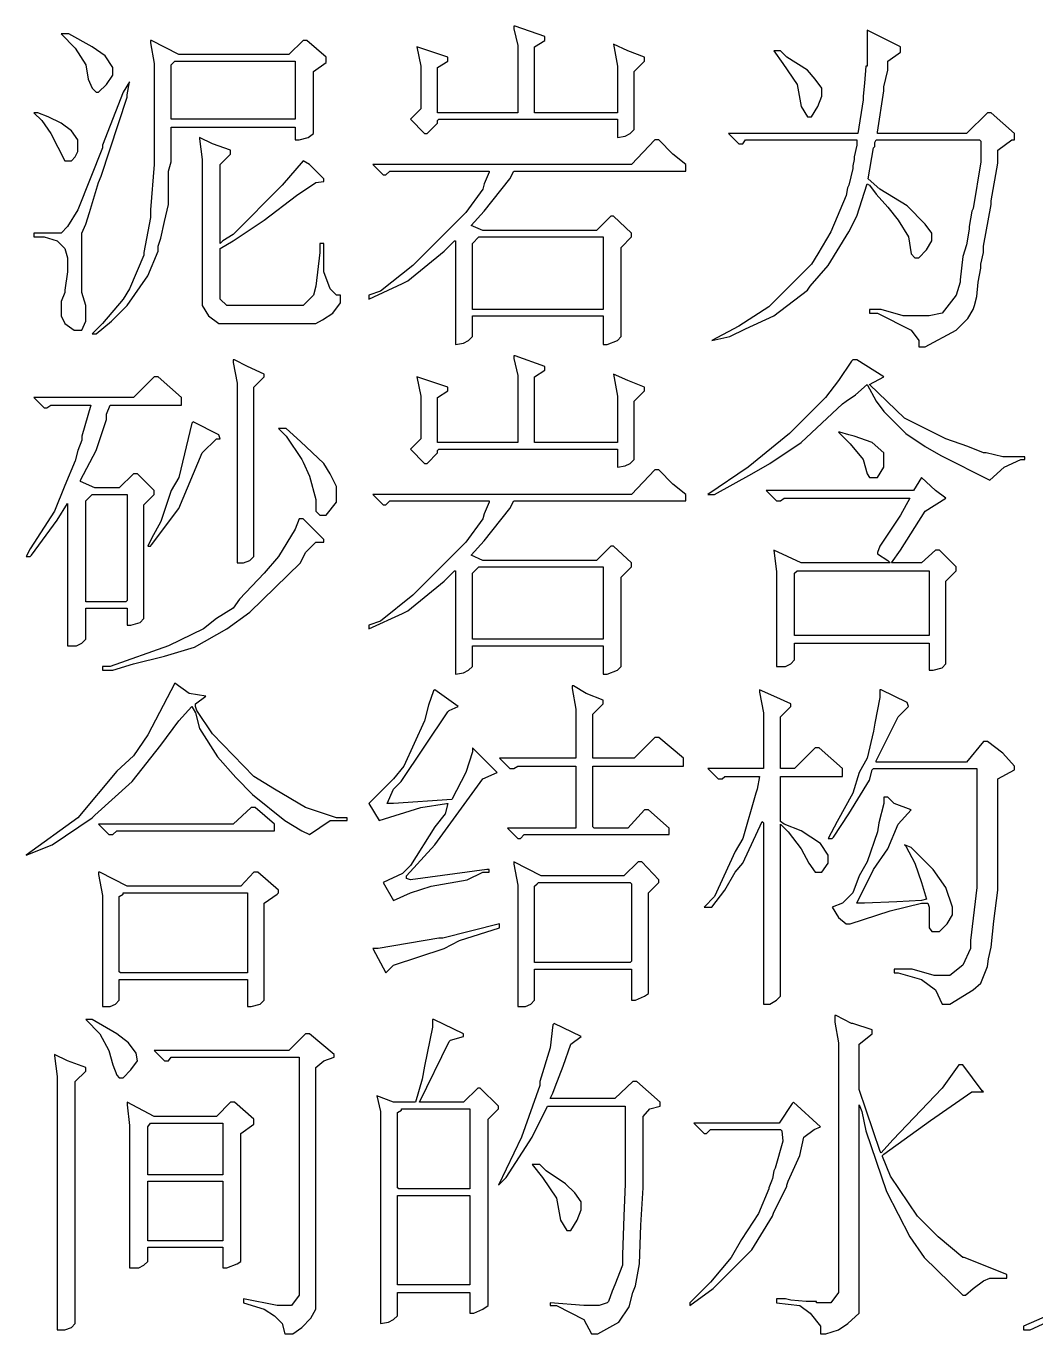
# Model space of a CAD drawing. Extents: x 94 to 452, y -72 to 1042.
# Drawn here: x 400.62 to 411.33, y 529.51 to 543.38 of the extents above; entities that cross this region are included whole.
import ezdxf

# ---------------------------------------------------------------- set-up
doc = ezdxf.new("R2010")
doc.units = 0
doc.header["$MEASUREMENT"] = 0
doc.layers.add('TREE_LAYER', color=7, linetype='Continuous')

msp = doc.modelspace()

# ---------------------------------------------------------------- linework, layer by layer
at = {"layer": 'TREE_LAYER', "elevation": 1017}
for points in [[(401.070739, 543.299378), (400.988386, 543.299378), (401.139366, 543.148398), (401.24917, 542.969966), (401.276621, 542.818986), (401.317798, 542.722907), (401.358974, 542.681731), (401.386425, 542.681731), (401.468778, 542.764084), (401.537406, 542.860162), (401.537406, 542.942515), (401.455053, 543.066045), (401.317798, 543.162123), (401.070739, 543.299378), (401.070739, 543.299378)], [(405.805688, 543.381731), (405.791962, 543.381731), (405.791962, 543.35428), (405.833139, 543.175849), (405.833139, 542.462123), (405.819413, 542.462123), (404.995884, 542.462123), (404.982159, 542.462123), (404.982159, 542.942515), (405.091962, 543.011143), (405.091962, 543.011143), (405.091962, 543.052319), (404.762551, 543.162123), (404.803727, 542.956241), (404.803727, 542.5033), (404.693923, 542.393496), (404.844904, 542.242515), (404.872355, 542.242515), (404.982159, 542.352319), (404.982159, 542.37977), (404.995884, 542.393496), (406.890002, 542.393496), (406.890002, 542.37977), (406.890002, 542.201339), (406.972355, 542.215064), (407.027257, 542.242515), (407.068433, 542.283692), (407.068433, 542.901339), (407.178237, 543.011143), (407.178237, 543.052319), (406.999806, 543.120947), (406.848825, 543.189574), (406.890002, 542.956241), (406.890002, 542.462123), (406.890002, 542.462123), (406.01157, 542.462123), (406.01157, 542.462123), (406.01157, 543.162123), (406.121374, 543.230751), (406.121374, 543.230751), (406.121374, 543.271927), (405.805688, 543.381731), (405.805688, 543.381731)], [(409.538676, 543.340555), (409.538676, 543.340555), (409.538676, 542.956241), (409.524951, 542.956241), (409.511225, 542.777809), (409.4975, 542.640555), (409.4975, 542.599378), (409.442598, 542.242515), (408.070049, 542.242515), (408.179853, 542.132711), (408.221029, 542.132711), (408.24848, 542.173888), (409.428872, 542.173888), (409.428872, 542.160162), (409.428872, 542.160162), (409.428872, 542.118986), (409.401421, 541.995457), (409.401421, 541.968006), (409.387696, 541.899378), (409.387696, 541.871927), (409.346519, 541.693496), (409.332794, 541.666045), (409.319068, 541.583692), (409.154363, 541.199378), (409.017108, 540.966045), (408.94848, 540.856241), (408.495539, 540.4033), (408.179853, 540.197417), (407.891617, 540.046437), (408.083774, 540.087613), (408.24848, 540.169966), (408.550441, 540.307221), (408.907304, 540.581731), (408.934755, 540.622907), (409.126912, 540.842515), (409.346519, 541.199378), (409.428872, 541.364084), (409.538676, 541.707221), (409.566127, 541.693496), (409.634755, 541.597417), (409.758284, 541.460162), (409.868088, 541.322907), (409.977892, 541.144476), (410.005343, 540.966045), (410.046519, 540.924868), (410.087696, 540.924868), (410.170049, 541.007221), (410.224951, 541.1033), (410.224951, 541.185653), (410.156323, 541.281731), (409.964166, 541.473888), (409.675931, 541.652319), (409.552402, 541.762123), (409.607304, 542.091535), (409.621029, 542.10526), (409.621029, 542.146437), (409.634755, 542.173888), (410.732794, 542.173888), (410.746519, 542.160162), (410.746519, 541.940555), (410.664166, 541.446437), (410.650441, 541.418986), (410.62299, 541.25428), (410.62299, 541.226829), (410.595539, 541.062123), (410.554363, 540.938594), (410.540637, 540.815064), (410.526912, 540.691535), (410.526912, 540.664084), (410.485735, 540.526829), (410.334755, 540.334672), (410.1975, 540.307221), (410.170049, 540.307221), (409.92299, 540.307221), (409.689657, 540.375849), (409.566127, 540.375849), (409.566127, 540.334672), (409.64848, 540.334672), (410.005343, 540.156241), (410.087696, 540.046437), (410.087696, 539.977809), (410.156323, 539.977809), (410.485735, 540.156241), (410.609265, 540.27977), (410.664166, 540.375849), (410.677892, 540.417025), (410.705343, 540.513104), (410.719068, 540.664084), (410.746519, 540.815064), (410.746519, 540.856241), (410.77397, 540.97977), (410.77397, 541.048398), (410.856323, 541.487613), (410.856323, 541.52879), (410.924951, 541.926829), (410.924951, 542.064084), (411.075931, 542.173888), (411.103382, 542.173888), (411.103382, 542.242515), (410.856323, 542.462123), (410.815147, 542.462123), (410.595539, 542.242515), (409.64848, 542.242515), (409.64848, 542.256241), (409.717108, 542.695457), (409.717108, 542.736633), (409.758284, 542.915064), (409.758284, 543.011143), (409.895539, 543.107221), (409.895539, 543.120947), (409.895539, 543.162123), (409.538676, 543.340555), (409.538676, 543.340555)], [(401.94917, 543.230751), (401.935445, 543.230751), (401.935445, 543.2033), (401.976621, 542.983692), (401.976621, 541.913104), (401.935445, 541.432711), (401.935445, 541.350358), (401.866817, 540.97977), (401.866817, 540.952319), (401.715837, 540.595457), (401.647209, 540.485653), (401.427602, 540.224868), (401.317798, 540.115064), (401.358974, 540.115064), (401.52368, 540.252319), (401.688386, 540.417025), (401.907994, 540.732711), (402.017798, 540.993496), (402.017798, 541.048398), (402.045249, 541.130751), (402.086425, 541.309182), (402.127602, 541.487613), (402.127602, 541.844476), (402.155053, 541.940555), (402.155053, 542.311143), (402.168778, 542.311143), (403.4727, 542.311143), (403.4727, 542.311143), (403.4727, 542.173888), (403.513876, 542.173888), (403.609955, 542.201339), (403.664857, 542.242515), (403.664857, 542.901339), (403.802111, 542.997417), (403.802111, 543.011143), (403.802111, 543.052319), (403.596229, 543.230751), (403.555053, 543.230751), (403.404072, 543.07977), (402.237406, 543.07977), (401.94917, 543.230751), (401.94917, 543.230751)], [(402.196229, 543.011143), (402.196229, 543.011143), (403.4727, 543.011143), (403.4727, 543.011143), (403.4727, 542.393496), (403.4727, 542.393496), (402.168778, 542.393496), (402.155053, 542.393496), (402.155053, 542.969966), (402.196229, 543.011143), (402.196229, 543.011143)], [(408.619068, 543.120947), (408.550441, 543.120947), (408.646519, 542.983692), (408.7975, 542.764084), (408.838676, 542.530751), (408.907304, 542.420947), (408.94848, 542.420947), (409.017108, 542.530751), (409.058284, 542.640555), (409.058284, 542.722907), (408.989657, 542.818986), (408.907304, 542.915064), (408.687696, 543.052319), (408.619068, 543.120947), (408.619068, 543.120947)], [(401.715837, 542.791535), (401.647209, 542.681731), (401.427602, 542.118986), (401.427602, 542.091535), (401.166817, 541.432711), (401.057013, 541.25428), (400.988386, 541.185653), (400.700151, 541.185653), (400.700151, 541.144476), (400.809955, 541.144476), (400.947209, 541.1033), (401.029562, 541.020947), (401.057013, 540.924868), (401.057013, 540.773888), (401.029562, 540.581731), (401.029562, 540.55428), (400.988386, 540.458202), (400.988386, 540.307221), (401.029562, 540.224868), (401.125641, 540.156241), (401.207994, 540.156241), (401.24917, 540.252319), (401.24917, 540.417025), (401.207994, 540.55428), (401.207994, 541.185653), (401.24917, 541.281731), (401.290347, 541.40526), (401.386425, 541.720947), (401.413876, 541.789574), (401.688386, 542.626829), (401.688386, 542.65428), (401.715837, 542.791535), (401.715837, 542.791535)], [(400.741327, 542.462123), (400.700151, 542.462123), (400.782504, 542.37977), (400.878582, 542.242515), (401.029562, 541.95428), (401.09819, 541.95428), (401.139366, 541.995457), (401.166817, 542.050358), (401.166817, 542.173888), (401.09819, 542.269966), (400.988386, 542.352319), (400.851131, 542.420947), (400.741327, 542.462123), (400.741327, 542.462123)], [(402.457013, 542.201339), (402.457013, 542.201339), (402.457013, 542.187613), (402.484464, 541.968006), (402.484464, 540.417025), (402.553092, 540.307221), (402.662896, 540.224868), (403.692308, 540.224868), (403.760935, 540.266045), (403.870739, 540.334672), (403.953092, 540.444476), (403.953092, 540.526829), (403.911915, 540.526829), (403.843288, 540.595457), (403.77466, 540.773888), (403.77466, 541.075849), (403.733484, 541.075849), (403.733484, 540.97977), (403.692308, 540.622907), (403.664857, 540.526829), (403.555053, 540.417025), (402.745249, 540.417025), (402.676621, 540.485653), (402.676621, 541.020947), (402.813876, 541.1033), (403.143288, 541.322907), (403.486425, 541.583692), (403.692308, 541.720947), (403.77466, 541.734672), (403.77466, 541.762123), (403.62368, 541.913104), (403.555053, 541.95428), (403.335445, 541.693496), (402.813876, 541.171927), (402.704072, 541.1033), (402.676621, 541.075849), (402.676621, 541.089574), (402.676621, 541.913104), (402.786425, 542.022907), (402.786425, 542.064084), (402.594268, 542.132711), (402.457013, 542.201339), (402.457013, 542.201339)], [(407.329217, 542.173888), (407.288041, 542.173888), (407.040982, 541.913104), (404.295884, 541.913104), (404.405688, 541.8033), (404.433139, 541.8033), (404.474315, 541.844476), (405.531178, 541.844476), (405.531178, 541.830751), (405.476276, 541.707221), (405.462551, 541.652319), (405.284119, 541.40526), (404.721374, 540.842515), (404.378237, 540.568006), (404.254708, 540.526829), (404.254708, 540.485653), (404.61157, 540.650358), (404.666472, 540.677809), (405.050786, 540.993496), (405.16059, 541.1033), (405.174315, 541.1033), (405.174315, 540.00526), (405.256668, 540.018986), (405.31157, 540.046437), (405.352747, 540.087613), (405.352747, 540.293496), (405.352747, 540.307221), (406.739021, 540.307221), (406.739021, 540.293496), (406.739021, 540.00526), (406.780198, 540.00526), (406.890002, 540.046437), (406.931178, 540.087613), (406.931178, 541.034672), (407.040982, 541.144476), (407.040982, 541.185653), (406.848825, 541.364084), (406.821374, 541.364084), (406.670394, 541.213104), (405.462551, 541.213104), (405.339021, 541.268006), (405.476276, 541.418986), (405.750786, 541.762123), (405.791962, 541.844476), (407.617453, 541.844476), (407.617453, 541.913104), (407.480198, 542.022907), (407.329217, 542.173888), (407.329217, 542.173888)], [(405.421374, 541.144476), (405.421374, 541.144476), (406.739021, 541.144476), (406.739021, 541.144476), (406.739021, 540.375849), (406.739021, 540.375849), (405.352747, 540.375849), (405.352747, 540.375849), (405.352747, 541.075849), (405.421374, 541.144476), (405.421374, 541.144476)], [(402.827602, 539.840555), (402.813876, 539.840555), (402.813876, 539.813104), (402.855053, 539.593496), (402.855053, 537.685653), (402.92368, 537.685653), (402.992308, 537.713104), (403.033484, 537.75428), (403.033484, 539.552319), (403.143288, 539.662123), (403.143288, 539.689574), (402.964857, 539.771927), (402.827602, 539.840555), (402.827602, 539.840555)], [(405.805688, 539.881731), (405.791962, 539.881731), (405.791962, 539.85428), (405.833139, 539.675849), (405.833139, 538.962123), (405.819413, 538.962123), (404.995884, 538.962123), (404.982159, 538.962123), (404.982159, 539.442515), (405.091962, 539.511143), (405.091962, 539.511143), (405.091962, 539.552319), (404.762551, 539.662123), (404.803727, 539.456241), (404.803727, 539.0033), (404.693923, 538.893496), (404.844904, 538.742515), (404.872355, 538.742515), (404.982159, 538.852319), (404.982159, 538.87977), (404.995884, 538.893496), (406.890002, 538.893496), (406.890002, 538.87977), (406.890002, 538.701339), (406.972355, 538.715064), (407.027257, 538.742515), (407.068433, 538.783692), (407.068433, 539.401339), (407.178237, 539.511143), (407.178237, 539.552319), (406.999806, 539.620947), (406.848825, 539.689574), (406.890002, 539.456241), (406.890002, 538.962123), (406.890002, 538.962123), (406.01157, 538.962123), (406.01157, 538.962123), (406.01157, 539.662123), (406.121374, 539.730751), (406.121374, 539.730751), (406.121374, 539.771927), (405.805688, 539.881731), (405.805688, 539.881731)], [(409.428872, 539.840555), (409.387696, 539.840555), (409.37397, 539.826829), (409.236715, 539.620947), (409.099461, 539.442515), (408.715147, 539.058202), (408.275931, 538.701339), (407.850441, 538.413104), (407.919068, 538.413104), (408.317108, 538.632711), (408.509265, 538.742515), (408.838676, 538.962123), (409.277892, 539.373888), (409.319068, 539.401339), (409.415147, 539.469966), (409.538676, 539.57977), (409.634755, 539.401339), (409.717108, 539.291535), (409.950441, 539.058202), (410.156323, 538.920947), (410.321029, 538.824868), (410.842598, 538.564084), (410.993578, 538.701339), (411.17201, 538.783692), (411.213186, 538.783692), (411.213186, 538.811143), (410.979853, 538.811143), (410.801421, 538.852319), (410.77397, 538.852319), (410.609265, 538.920947), (410.375931, 539.0033), (409.936715, 539.222907), (409.566127, 539.57977), (409.717108, 539.662123), (409.428872, 539.840555), (409.428872, 539.840555)], [(402.017798, 539.662123), (401.976621, 539.662123), (401.757013, 539.442515), (400.700151, 539.442515), (400.809955, 539.332711), (400.837406, 539.332711), (400.878582, 539.360162), (401.304072, 539.360162), (401.304072, 539.360162), (401.207994, 539.030751), (401.207994, 538.989574), (401.166817, 538.87977), (401.139366, 538.769966), (401.029562, 538.509182), (400.919759, 538.234672), (400.658974, 537.836633), (400.617798, 537.75428), (400.617798, 537.75428), (400.658974, 537.75428), (400.6727, 537.768006), (400.947209, 538.138594), (401.057013, 538.317025), (401.057013, 538.317025), (401.057013, 536.807221), (401.153092, 536.807221), (401.207994, 536.834672), (401.24917, 536.875849), (401.24917, 537.20526), (401.24917, 537.20526), (401.67466, 537.20526), (401.688386, 537.20526), (401.688386, 537.026829), (401.729562, 537.026829), (401.825641, 537.05428), (401.866817, 537.095457), (401.866817, 538.3033), (401.976621, 538.413104), (401.976621, 538.45428), (401.79819, 538.632711), (401.757013, 538.632711), (401.606033, 538.481731), (401.345249, 538.481731), (401.194268, 538.550358), (401.194268, 538.564084), (401.358974, 538.87977), (401.468778, 539.209182), (401.468778, 539.264084), (401.509955, 539.360162), (402.264857, 539.360162), (402.264857, 539.442515), (402.017798, 539.662123), (402.017798, 539.662123)], [(402.388386, 539.181731), (402.37466, 539.168006), (402.237406, 538.591535), (402.155053, 538.45428), (402.045249, 538.124868), (401.94917, 537.946437), (401.907994, 537.864084), (401.935445, 537.864084), (401.94917, 537.877809), (402.237406, 538.262123), (402.484464, 538.852319), (402.635445, 539.0033), (402.676621, 539.0033), (402.662896, 539.044476), (402.388386, 539.181731), (402.388386, 539.181731)], [(403.376621, 539.113104), (403.294268, 539.113104), (403.376621, 539.030751), (403.541327, 538.783692), (403.555053, 538.756241), (403.62368, 538.60526), (403.692308, 538.358202), (403.692308, 538.234672), (403.733484, 538.193496), (403.802111, 538.193496), (403.911915, 538.330751), (403.911915, 538.495457), (403.843288, 538.632711), (403.77466, 538.742515), (403.527602, 538.975849), (403.376621, 539.113104), (403.376621, 539.113104)], [(409.250441, 539.071927), (409.236715, 539.071927), (409.360245, 538.948398), (409.4975, 538.783692), (409.538676, 538.632711), (409.566127, 538.591535), (409.64848, 538.591535), (409.717108, 538.701339), (409.717108, 538.852319), (409.593578, 538.962123), (409.401421, 539.030751), (409.346519, 539.044476), (409.250441, 539.071927), (409.250441, 539.071927)], [(407.329217, 538.673888), (407.288041, 538.673888), (407.040982, 538.413104), (404.295884, 538.413104), (404.405688, 538.3033), (404.433139, 538.3033), (404.474315, 538.344476), (405.531178, 538.344476), (405.531178, 538.330751), (405.476276, 538.207221), (405.462551, 538.152319), (405.284119, 537.90526), (404.721374, 537.342515), (404.378237, 537.068006), (404.254708, 537.026829), (404.254708, 536.985653), (404.61157, 537.150358), (404.666472, 537.177809), (405.050786, 537.493496), (405.16059, 537.6033), (405.174315, 537.6033), (405.174315, 536.50526), (405.256668, 536.518986), (405.31157, 536.546437), (405.352747, 536.587613), (405.352747, 536.793496), (405.352747, 536.807221), (406.739021, 536.807221), (406.739021, 536.793496), (406.739021, 536.50526), (406.780198, 536.50526), (406.890002, 536.546437), (406.931178, 536.587613), (406.931178, 537.534672), (407.040982, 537.644476), (407.040982, 537.685653), (406.848825, 537.864084), (406.821374, 537.864084), (406.670394, 537.713104), (405.462551, 537.713104), (405.339021, 537.768006), (405.476276, 537.918986), (405.750786, 538.262123), (405.791962, 538.344476), (407.617453, 538.344476), (407.617453, 538.413104), (407.480198, 538.522907), (407.329217, 538.673888), (407.329217, 538.673888)], [(410.115147, 538.591535), (410.032794, 538.45428), (408.468088, 538.45428), (408.577892, 538.344476), (408.619068, 538.344476), (408.660245, 538.371927), (409.991617, 538.371927), (409.991617, 538.371927), (409.895539, 538.193496), (409.675931, 537.864084), (409.64848, 537.795457), (409.64848, 537.781731), (409.758284, 537.713104), (409.785735, 537.685653), (409.785735, 537.685653), (408.838676, 537.685653), (408.550441, 537.822907), (408.577892, 537.589574), (408.577892, 536.587613), (408.67397, 536.587613), (408.728872, 536.615064), (408.770049, 536.656241), (408.770049, 536.834672), (408.770049, 536.834672), (410.183774, 536.834672), (410.1975, 536.834672), (410.1975, 536.546437), (410.238676, 536.546437), (410.334755, 536.573888), (410.375931, 536.615064), (410.375931, 537.493496), (410.485735, 537.6033), (410.485735, 537.644476), (410.307304, 537.822907), (410.266127, 537.822907), (410.115147, 537.685653), (409.799461, 537.685653), (409.799461, 537.685653), (409.895539, 537.822907), (410.156323, 538.234672), (410.375931, 538.371927), (410.266127, 538.45428), (410.115147, 538.591535), (410.115147, 538.591535)], [(401.317798, 538.413104), (401.317798, 538.413104), (401.67466, 538.413104), (401.688386, 538.413104), (401.688386, 537.287613), (401.67466, 537.273888), (401.24917, 537.273888), (401.24917, 537.287613), (401.24917, 538.344476), (401.317798, 538.413104), (401.317798, 538.413104)], [(403.555053, 538.152319), (403.513876, 538.152319), (403.4727, 538.042515), (403.294268, 537.75428), (403.143288, 537.575849), (402.882504, 537.301339), (402.813876, 537.20526), (402.635445, 537.095457), (402.49819, 536.985653), (402.127602, 536.807221), (401.509955, 536.587613), (401.427602, 536.587613), (401.427602, 536.546437), (401.537406, 536.546437), (401.757013, 536.615064), (402.086425, 536.697417), (402.402111, 536.793496), (402.745249, 536.985653), (402.992308, 537.164084), (403.527602, 537.685653), (403.582504, 537.795457), (403.692308, 537.90526), (403.77466, 537.90526), (403.77466, 537.932711), (403.555053, 538.152319), (403.555053, 538.152319)], [(405.421374, 537.644476), (405.421374, 537.644476), (406.739021, 537.644476), (406.739021, 537.644476), (406.739021, 536.875849), (406.739021, 536.875849), (405.352747, 536.875849), (405.352747, 536.875849), (405.352747, 537.575849), (405.421374, 537.644476), (405.421374, 537.644476)], [(408.7975, 537.6033), (408.7975, 537.6033), (410.183774, 537.6033), (410.1975, 537.6033), (410.1975, 536.917025), (410.183774, 536.917025), (408.770049, 536.917025), (408.770049, 536.917025), (408.770049, 537.575849), (408.7975, 537.6033), (408.7975, 537.6033)], [(402.196229, 536.409182), (402.196229, 536.409182), (401.907994, 535.860162), (401.757013, 535.640555), (401.578582, 535.475849), (401.166817, 534.981731), (400.617798, 534.583692), (400.892308, 534.693496), (401.317798, 534.981731), (401.345249, 535.009182), (401.743288, 535.366045), (402.045249, 535.750358), (402.237406, 536.011143), (402.37466, 536.162123), (402.415837, 536.093496), (402.457013, 535.92879), (402.64917, 535.626829), (402.841327, 535.407221), (403.019759, 535.22879), (403.362896, 534.95428), (403.541327, 534.844476), (403.62368, 534.8033), (403.843288, 534.95428), (404.021719, 534.95428), (404.021719, 534.981731), (403.911915, 534.981731), (403.582504, 535.091535), (403.253092, 535.283692), (403.033484, 535.420947), (402.594268, 535.873888), (402.429562, 536.120947), (402.415837, 536.162123), (402.415837, 536.189574), (402.525641, 536.271927), (402.347209, 536.299378), (402.196229, 536.409182), (402.196229, 536.409182)], [(404.954708, 536.340555), (404.940982, 536.326829), (404.88608, 536.175849), (404.844904, 536.011143), (404.625296, 535.530751), (404.515492, 535.393496), (404.254708, 535.132711), (404.364512, 534.95428), (404.803727, 535.091535), (405.078237, 535.132711), (405.091962, 535.132711), (405.064512, 535.022907), (404.954708, 534.885653), (404.693923, 534.473888), (404.61157, 534.391535), (404.405688, 534.295457), (404.515492, 534.1033), (404.693923, 534.185653), (404.913531, 534.25428), (405.297845, 534.322907), (405.462551, 534.40526), (405.531178, 534.40526), (405.531178, 534.432711), (405.503727, 534.432711), (404.693923, 534.322907), (404.652747, 534.336633), (404.652747, 534.364084), (404.954708, 534.693496), (405.462551, 535.393496), (405.613531, 535.462123), (405.352747, 535.722907), (405.352747, 535.681731), (405.284119, 535.462123), (405.133139, 535.173888), (404.515492, 535.132711), (404.446864, 535.132711), (404.515492, 535.283692), (404.597845, 535.366045), (405.091962, 536.107221), (405.105688, 536.120947), (405.201766, 536.162123), (404.954708, 536.340555), (404.954708, 536.340555)], [(406.423335, 536.381731), (406.40961, 536.381731), (406.40961, 536.35428), (406.450786, 536.134672), (406.450786, 535.613104), (406.450786, 535.613104), (405.640982, 535.613104), (405.750786, 535.5033), (405.791962, 535.5033), (405.833139, 535.530751), (406.450786, 535.530751), (406.450786, 535.530751), (406.450786, 534.885653), (406.450786, 534.871927), (405.723335, 534.871927), (405.833139, 534.762123), (405.86059, 534.762123), (405.901766, 534.8033), (407.439021, 534.8033), (407.439021, 534.871927), (407.219413, 535.064084), (407.178237, 535.064084), (406.999806, 534.871927), (406.642943, 534.871927), (406.629217, 534.885653), (406.629217, 535.530751), (406.642943, 535.530751), (407.590002, 535.530751), (407.590002, 535.613104), (407.329217, 535.832711), (407.288041, 535.832711), (407.068433, 535.613104), (406.642943, 535.613104), (406.629217, 535.613104), (406.629217, 536.07977), (406.739021, 536.189574), (406.739021, 536.230751), (406.56059, 536.299378), (406.423335, 536.381731), (406.423335, 536.381731)], [(408.399461, 536.340555), (408.399461, 536.340555), (408.399461, 536.313104), (408.440637, 536.093496), (408.440637, 535.5033), (408.426912, 535.5033), (407.850441, 535.5033), (407.960245, 535.393496), (408.001421, 535.393496), (408.028872, 535.420947), (408.399461, 535.420947), (408.399461, 535.420947), (408.37201, 535.283692), (408.358284, 535.242515), (408.221029, 534.762123), (408.138676, 534.624868), (407.919068, 534.144476), (407.809265, 534.034672), (407.891617, 534.034672), (408.028872, 534.213104), (408.138676, 534.40526), (408.221029, 534.501339), (408.426912, 534.940555), (408.440637, 534.926829), (408.440637, 533.00526), (408.509265, 533.00526), (408.577892, 533.046437), (408.619068, 533.087613), (408.619068, 534.899378), (408.619068, 534.913104), (408.701421, 534.830751), (408.838676, 534.652319), (408.921029, 534.501339), (408.989657, 534.40526), (409.058284, 534.40526), (409.126912, 534.501339), (409.126912, 534.583692), (409.044559, 534.707221), (408.838676, 534.844476), (408.660245, 534.913104), (408.619068, 534.940555), (408.619068, 535.420947), (408.619068, 535.420947), (409.277892, 535.420947), (409.277892, 535.5033), (409.030833, 535.722907), (408.989657, 535.722907), (408.770049, 535.5033), (408.619068, 535.5033), (408.619068, 535.5033), (408.619068, 536.052319), (408.728872, 536.162123), (408.728872, 536.189574), (408.550441, 536.271927), (408.399461, 536.340555), (408.399461, 536.340555)], [(409.689657, 536.340555), (409.675931, 536.340555), (409.675931, 536.258202), (409.621029, 535.983692), (409.607304, 535.901339), (409.538676, 535.613104), (409.456323, 535.462123), (409.387696, 535.242515), (409.22299, 534.940555), (409.126912, 534.762123), (409.168088, 534.762123), (409.181814, 534.775849), (409.346519, 535.022907), (409.566127, 535.37977), (409.593578, 535.489574), (409.607304, 535.5033), (410.705343, 535.5033), (410.705343, 535.489574), (410.705343, 534.240555), (410.636715, 533.677809), (410.636715, 533.595457), (410.554363, 533.417025), (410.417108, 533.307221), (410.252402, 533.307221), (410.019068, 533.375849), (409.826912, 533.375849), (409.826912, 533.334672), (409.868088, 533.334672), (410.115147, 533.266045), (410.266127, 533.156241), (410.334755, 533.00526), (410.417108, 533.00526), (410.664166, 533.156241), (410.746519, 533.224868), (410.815147, 533.4033), (410.828872, 533.485653), (410.856323, 533.609182), (410.883774, 533.883692), (410.924951, 534.213104), (410.924951, 535.393496), (411.103382, 535.489574), (411.103382, 535.530751), (410.979853, 535.668006), (410.815147, 535.791535), (410.77397, 535.791535), (410.595539, 535.571927), (409.634755, 535.571927), (409.634755, 535.585653), (409.868088, 536.052319), (409.977892, 536.162123), (409.964166, 536.2033), (409.689657, 536.340555), (409.689657, 536.340555)], [(403.047209, 535.091535), (403.006033, 535.091535), (402.813876, 534.913104), (401.386425, 534.913104), (401.496229, 534.8033), (401.537406, 534.8033), (401.578582, 534.844476), (403.253092, 534.844476), (403.253092, 534.913104), (403.047209, 535.091535), (403.047209, 535.091535)], [(409.758284, 535.201339), (409.717108, 535.201339), (409.717108, 535.132711), (409.662206, 534.926829), (409.64848, 534.830751), (409.538676, 534.515064), (409.456323, 534.364084), (409.387696, 534.185653), (409.277892, 534.075849), (409.168088, 534.034672), (409.236715, 533.924868), (409.319068, 533.856241), (409.360245, 533.856241), (409.785735, 533.993496), (410.115147, 534.075849), (410.183774, 534.075849), (410.1975, 534.034672), (410.1975, 533.815064), (410.224951, 533.773888), (410.307304, 533.773888), (410.389657, 533.856241), (410.444559, 533.952319), (410.444559, 534.034672), (410.375931, 534.240555), (410.238676, 534.432711), (410.005343, 534.666045), (409.936715, 534.693496), (409.936715, 534.693496), (409.950441, 534.67977), (410.046519, 534.501339), (410.115147, 534.295457), (410.170049, 534.117025), (410.115147, 534.1033), (409.854363, 534.089574), (409.511225, 534.075849), (409.428872, 534.075849), (409.607304, 534.432711), (409.758284, 534.652319), (409.868088, 534.913104), (410.005343, 535.064084), (409.826912, 535.132711), (409.758284, 535.201339), (409.758284, 535.201339)], [(401.400151, 534.40526), (401.386425, 534.40526), (401.386425, 534.377809), (401.427602, 534.158202), (401.427602, 532.977809), (401.509955, 532.977809), (401.564857, 533.00526), (401.606033, 533.046437), (401.606033, 533.266045), (401.619759, 533.266045), (402.964857, 533.266045), (402.964857, 533.266045), (402.964857, 532.977809), (403.006033, 532.977809), (403.102111, 533.00526), (403.143288, 533.046437), (403.143288, 534.075849), (403.280543, 534.171927), (403.294268, 534.185653), (403.294268, 534.213104), (403.07466, 534.40526), (403.033484, 534.40526), (402.896229, 534.25428), (401.688386, 534.25428), (401.400151, 534.40526), (401.400151, 534.40526)], [(405.791962, 534.515064), (405.791962, 534.515064), (405.791962, 534.487613), (405.833139, 534.268006), (405.833139, 532.977809), (405.915492, 532.977809), (405.970394, 533.00526), (406.01157, 533.046437), (406.01157, 533.375849), (406.01157, 533.375849), (407.027257, 533.375849), (407.040982, 533.375849), (407.040982, 533.046437), (407.082159, 533.046437), (407.178237, 533.087613), (407.219413, 533.115064), (407.219413, 534.185653), (407.329217, 534.295457), (407.329217, 534.322907), (407.150786, 534.515064), (407.10961, 534.515064), (406.958629, 534.364084), (406.080198, 534.364084), (405.791962, 534.515064), (405.791962, 534.515064)], [(406.039021, 534.281731), (406.052747, 534.295457), (407.027257, 534.295457), (407.040982, 534.281731), (407.040982, 533.458202), (407.027257, 533.444476), (406.01157, 533.444476), (406.01157, 533.458202), (406.01157, 534.25428), (406.039021, 534.281731), (406.039021, 534.281731)], [(401.647209, 534.171927), (401.647209, 534.185653), (402.964857, 534.185653), (402.964857, 534.171927), (402.964857, 533.348398), (402.964857, 533.334672), (401.619759, 533.334672), (401.606033, 533.348398), (401.606033, 534.144476), (401.647209, 534.171927), (401.647209, 534.171927)], [(405.640982, 533.856241), (405.037061, 533.70526), (404.995884, 533.70526), (404.350786, 533.595457), (404.295884, 533.595457), (404.433139, 533.334672), (404.515492, 533.417025), (405.050786, 533.595457), (405.215492, 533.677809), (405.640982, 533.815064), (405.640982, 533.815064), (405.640982, 533.856241), (405.640982, 533.856241)], [(409.209955, 532.881731), (409.196229, 532.881731), (409.196229, 532.813104), (409.237406, 532.593496), (409.237406, 529.944476), (409.155053, 529.834672), (409.004072, 529.834672), (409.004072, 529.848398), (408.894268, 529.848398), (408.894268, 529.848398), (408.729562, 529.862123), (408.67466, 529.875849), (408.578582, 529.875849), (408.578582, 529.834672), (408.825641, 529.807221), (408.935445, 529.724868), (409.045249, 529.587613), (409.045249, 529.587613), (409.045249, 529.50526), (409.100151, 529.50526), (409.237406, 529.546437), (409.333484, 529.615064), (409.457013, 529.724868), (409.457013, 531.934672), (409.457013, 531.934672), (409.484464, 531.866045), (409.525641, 531.660162), (409.745249, 531.015064), (409.992308, 530.534672), (410.143288, 530.315064), (410.555053, 529.917025), (410.582504, 529.917025), (410.664857, 529.985653), (410.77466, 530.068006), (410.843288, 530.095457), (411.021719, 530.095457), (411.021719, 530.136633), (411.021719, 530.136633), (410.568778, 530.315064), (410.555053, 530.315064), (410.294268, 530.534672), (410.07466, 530.75428), (409.786425, 531.17977), (409.704072, 531.385653), (409.704072, 531.399378), (409.717798, 531.413104), (410.211915, 531.769966), (410.651131, 532.071927), (410.664857, 532.071927), (410.77466, 532.071927), (410.760935, 532.085653), (410.555053, 532.360162), (410.555053, 532.360162), (410.513876, 532.360162), (410.335445, 532.113104), (409.813876, 531.564084), (409.690347, 531.426829), (409.676621, 531.440555), (409.457013, 532.099378), (409.457013, 532.57977), (409.594268, 532.689574), (409.594268, 532.689574), (409.594268, 532.730751), (409.388386, 532.799378), (409.37466, 532.799378), (409.209955, 532.881731), (409.209955, 532.881731)], [(401.317798, 532.840555), (401.24917, 532.840555), (401.400151, 532.689574), (401.496229, 532.511143), (401.537406, 532.360162), (401.578582, 532.250358), (401.606033, 532.222907), (401.647209, 532.222907), (401.729562, 532.30526), (401.79819, 532.401339), (401.784464, 532.483692), (401.702111, 532.593496), (401.578582, 532.689574), (401.317798, 532.840555), (401.317798, 532.840555)], [(404.941327, 532.840555), (404.927602, 532.840555), (404.927602, 532.758202), (404.845249, 532.346437), (404.817798, 532.209182), (404.74917, 531.962123), (404.735445, 531.962123), (404.515837, 531.962123), (404.337406, 532.030751), (404.378582, 531.866045), (404.378582, 529.615064), (404.460935, 529.62879), (404.515837, 529.656241), (404.557013, 529.697417), (404.557013, 529.944476), (404.570739, 529.944476), (405.325641, 529.944476), (405.325641, 529.944476), (405.325641, 529.724868), (405.366817, 529.724868), (405.462896, 529.766045), (405.517798, 529.807221), (405.517798, 531.783692), (405.627602, 531.893496), (405.627602, 531.920947), (405.435445, 532.113104), (405.407994, 532.113104), (405.257013, 531.962123), (404.790347, 531.962123), (404.790347, 531.962123), (405.106033, 532.607221), (405.119759, 532.620947), (405.257013, 532.662123), (405.257013, 532.689574), (404.941327, 532.840555), (404.941327, 532.840555)], [(406.217798, 532.799378), (406.204072, 532.785653), (406.176621, 532.538594), (406.066817, 532.181731), (406.066817, 532.140555), (405.87466, 531.591535), (405.627602, 531.083692), (405.709955, 531.166045), (405.984464, 531.591535), (406.14917, 531.920947), (406.9727, 531.920947), (406.9727, 531.920947), (406.9727, 531.097417), (406.9727, 531.097417), (406.958974, 530.75428), (406.945249, 530.342515), (406.945249, 530.232711), (406.862896, 530.026829), (406.835445, 529.958202), (406.794268, 529.848398), (406.780543, 529.834672), (406.69819, 529.807221), (406.533484, 529.807221), (406.176621, 529.834672), (406.176621, 529.807221), (406.245249, 529.807221), (406.533484, 529.656241), (406.615837, 529.50526), (406.684464, 529.50526), (406.904072, 529.62879), (407.013876, 529.793496), (407.055053, 529.944476), (407.082504, 530.013104), (407.12368, 530.246437), (407.137406, 530.658202), (407.164857, 531.056241), (407.164857, 531.811143), (407.233484, 531.893496), (407.343288, 531.920947), (407.343288, 531.962123), (407.096229, 532.181731), (407.055053, 532.181731), (406.862896, 532.0033), (406.176621, 532.0033), (406.176621, 532.0033), (406.204072, 532.058202), (406.231523, 532.126829), (406.313876, 532.346437), (406.396229, 532.57977), (406.506033, 532.662123), (406.217798, 532.799378), (406.217798, 532.799378)], [(403.62368, 532.689574), (403.582504, 532.689574), (403.404072, 532.511143), (401.976621, 532.511143), (402.086425, 532.401339), (402.127602, 532.401339), (402.155053, 532.442515), (403.513876, 532.442515), (403.513876, 532.42879), (403.513876, 529.917025), (403.431523, 529.807221), (403.280543, 529.807221), (402.92368, 529.875849), (402.92368, 529.834672), (403.143288, 529.766045), (403.253092, 529.697417), (403.335445, 529.615064), (403.362896, 529.50526), (403.445249, 529.50526), (403.541327, 529.573888), (403.637406, 529.669966), (403.692308, 529.766045), (403.692308, 532.332711), (403.77466, 532.401339), (403.884464, 532.442515), (403.884464, 532.469966), (403.62368, 532.689574), (403.62368, 532.689574)], [(400.919759, 532.469966), (400.919759, 532.469966), (400.919759, 532.456241), (400.947209, 532.236633), (400.947209, 529.546437), (401.029562, 529.546437), (401.09819, 529.573888), (401.139366, 529.615064), (401.139366, 532.181731), (401.24917, 532.291535), (401.24917, 532.332711), (401.057013, 532.401339), (400.919759, 532.469966), (400.919759, 532.469966)], [(401.688386, 531.962123), (401.688386, 531.962123), (401.688386, 531.934672), (401.715837, 531.715064), (401.715837, 530.20526), (401.811915, 530.20526), (401.866817, 530.232711), (401.907994, 530.273888), (401.907994, 530.424868), (401.907994, 530.424868), (402.704072, 530.424868), (402.704072, 530.424868), (402.704072, 530.20526), (402.745249, 530.20526), (402.855053, 530.246437), (402.896229, 530.273888), (402.896229, 531.632711), (403.033484, 531.72879), (403.033484, 531.742515), (403.033484, 531.783692), (402.827602, 531.962123), (402.786425, 531.962123), (402.635445, 531.811143), (401.976621, 531.811143), (401.688386, 531.962123), (401.688386, 531.962123)], [(404.59819, 531.87977), (404.59819, 531.893496), (405.325641, 531.893496), (405.325641, 531.87977), (405.325641, 531.056241), (405.325641, 531.042515), (404.570739, 531.042515), (404.557013, 531.056241), (404.557013, 531.852319), (404.59819, 531.87977), (404.59819, 531.87977)], [(408.757013, 531.962123), (408.743288, 531.948398), (408.606033, 531.742515), (407.700151, 531.742515), (407.809955, 531.632711), (407.837406, 531.632711), (407.878582, 531.673888), (408.619759, 531.673888), (408.633484, 531.660162), (408.647209, 531.550358), (408.564857, 531.262123), (408.551131, 531.234672), (408.537406, 531.152319), (408.52368, 531.124868), (408.496229, 531.056241), (408.496229, 531.042515), (408.386425, 530.781731), (408.207994, 530.507221), (408.09819, 530.315064), (407.878582, 530.05428), (407.658974, 529.834672), (407.658974, 529.807221), (407.906033, 529.985653), (408.317798, 530.397417), (408.537406, 530.75428), (408.551131, 530.795457), (408.688386, 531.069966), (408.688386, 531.083692), (408.702111, 531.124868), (408.825641, 531.399378), (408.866817, 531.591535), (408.976621, 531.673888), (409.045249, 531.701339), (408.757013, 531.962123), (408.757013, 531.962123)], [(401.935445, 531.742515), (401.935445, 531.742515), (402.704072, 531.742515), (402.704072, 531.742515), (402.704072, 531.193496), (402.704072, 531.193496), (401.907994, 531.193496), (401.907994, 531.193496), (401.907994, 531.701339), (401.935445, 531.742515), (401.935445, 531.742515)], [(406.066817, 531.3033), (405.984464, 531.3033), (406.094268, 531.166045), (406.245249, 530.946437), (406.286425, 530.713104), (406.355053, 530.6033), (406.396229, 530.6033), (406.464857, 530.713104), (406.506033, 530.822907), (406.506033, 530.90526), (406.437406, 531.001339), (406.341327, 531.097417), (406.135445, 531.234672), (406.066817, 531.3033), (406.066817, 531.3033)], [(401.907994, 531.111143), (401.907994, 531.124868), (402.704072, 531.124868), (402.704072, 531.111143), (402.704072, 530.507221), (402.704072, 530.493496), (401.907994, 530.493496), (401.907994, 530.507221), (401.907994, 531.111143), (401.907994, 531.111143)], [(404.557013, 530.973888), (404.570739, 530.973888), (405.325641, 530.973888), (405.325641, 530.973888), (405.325641, 530.026829), (405.325641, 530.026829), (404.570739, 530.026829), (404.557013, 530.026829), (404.557013, 530.973888), (404.557013, 530.973888)], [(411.611915, 529.766045), (411.200151, 529.587613), (411.200151, 529.546437), (411.268778, 529.546437), (411.831523, 529.807221)]]:
    msp.add_lwpolyline(points, dxfattribs=at)

doc.saveas('drawing.dxf')
